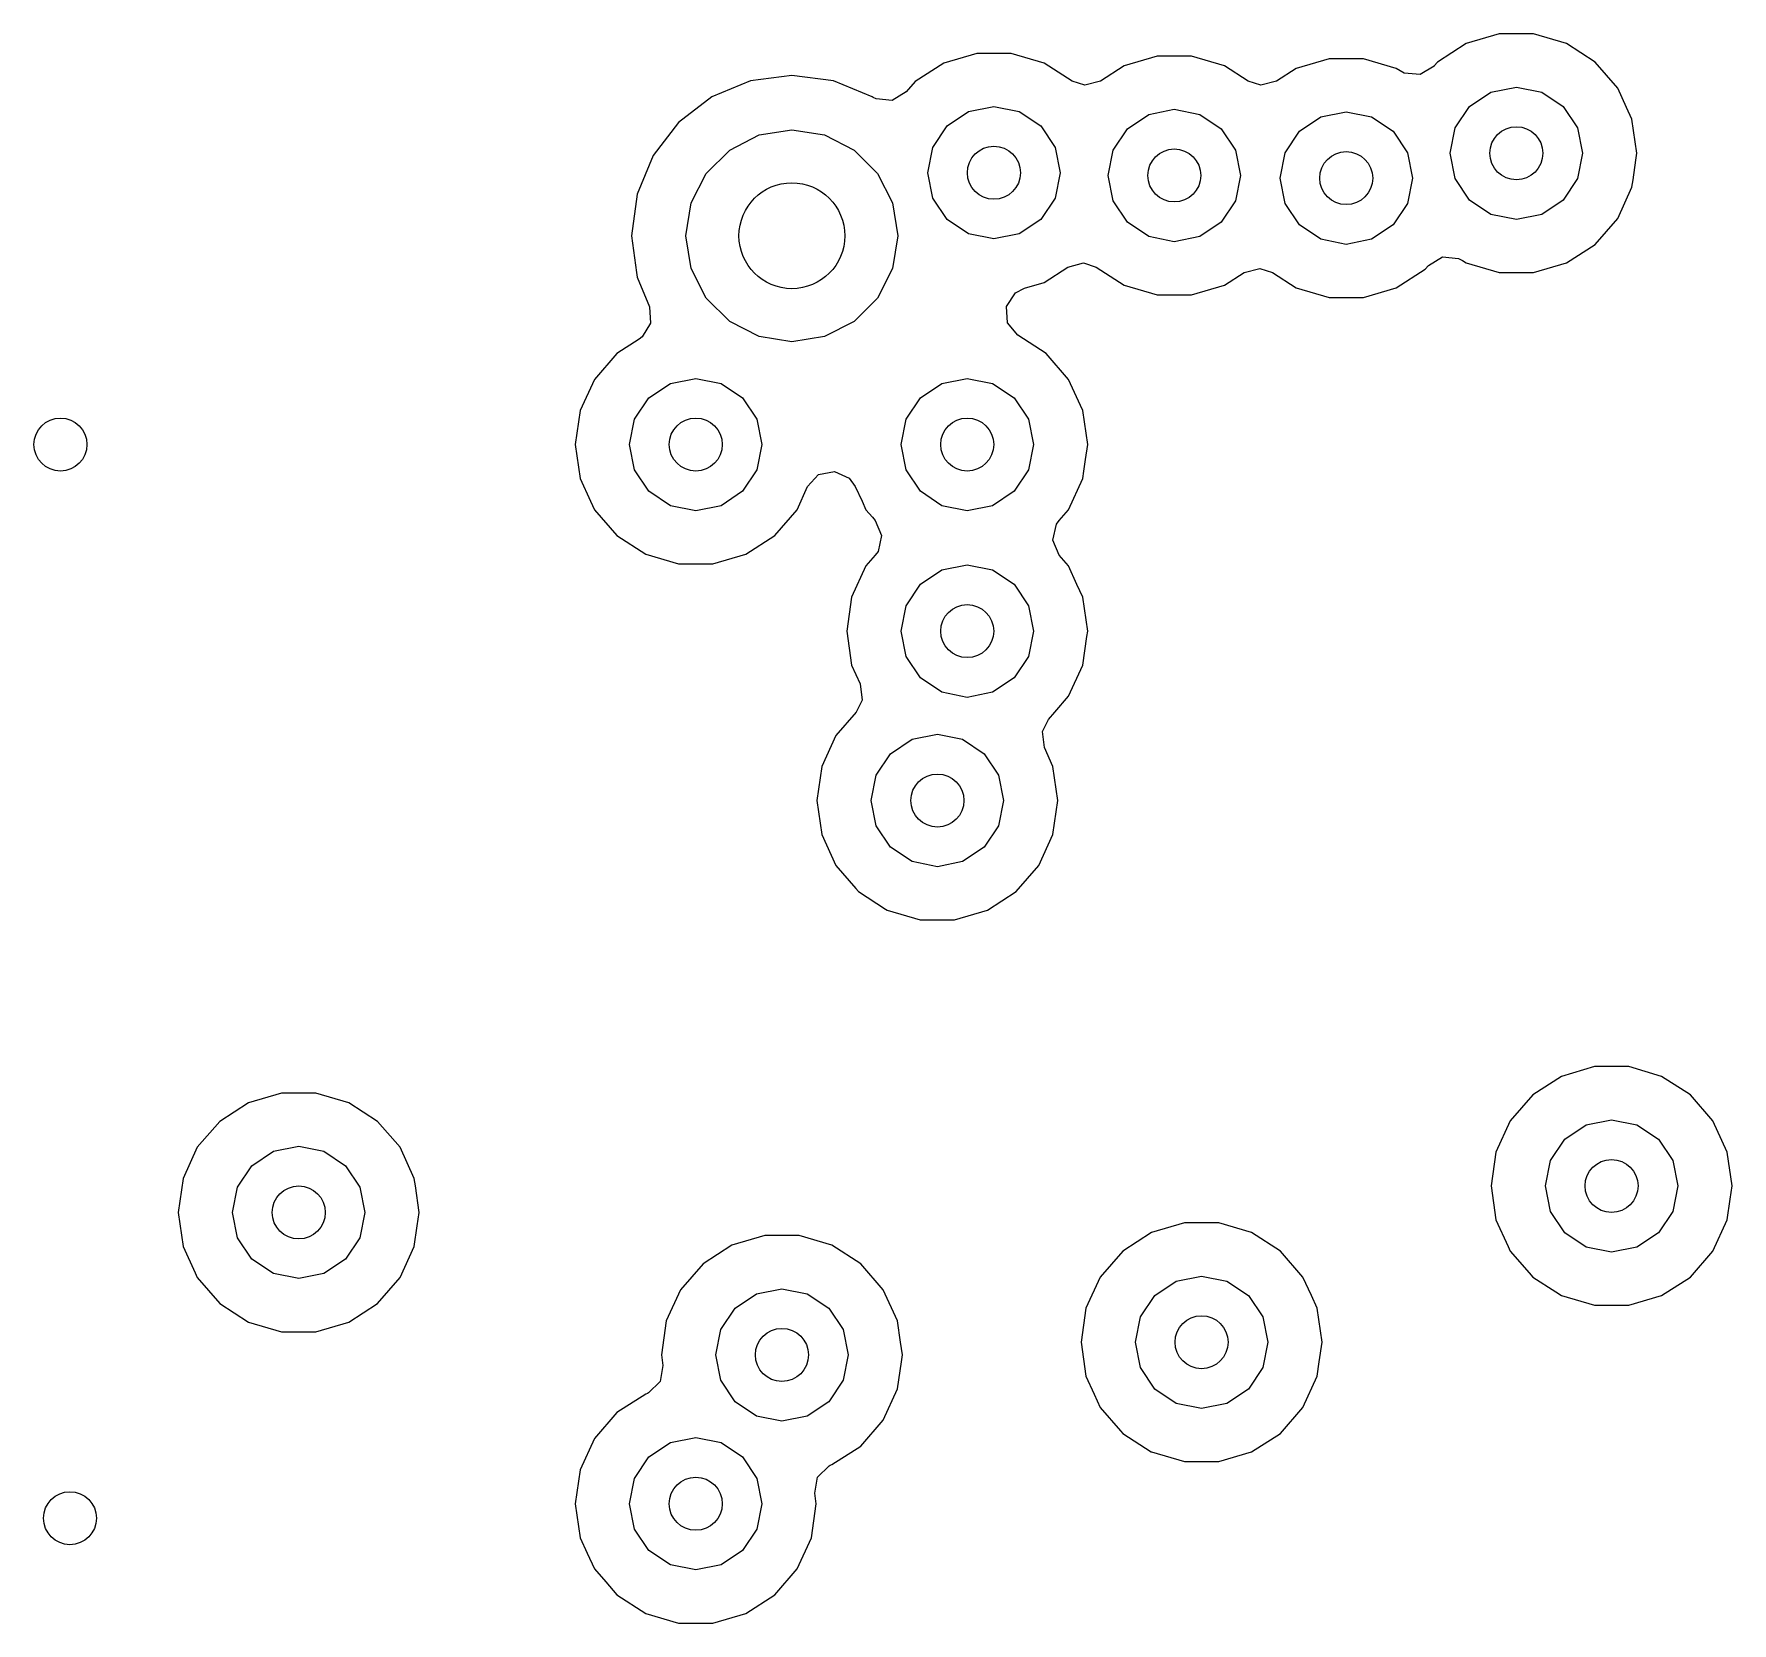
# Model space of a CAD drawing. Extents: x 0.4 to 10.6, y -8.1 to -0.4.
# Drawn here: x 6.5827 to 6.8352, y -2.2618 to -2.0256 of the extents above; entities that cross this region are included whole.
import ezdxf

# ---------------------------------------------------------------- set-up
doc = ezdxf.new("R2010")
doc.units = 0
doc.header["$MEASUREMENT"] = 0
doc.layers.add('BLACK', color=7, linetype='CONTINUOUS')

msp = doc.modelspace()

# ---------------------------------------------------------------- linework, layer by layer
at = {"layer": 'BLACK', "linetype": 'CONTINUOUS'}
for p, q in [((6.79571, -2.02701), (6.79142, -2.02976)), ((6.8006, -2.02557), (6.79571, -2.02701)), ((6.79571, -2.02701), (6.79571, -2.02701)), ((6.8057, -2.02557), (6.8006, -2.02557)), ((6.8006, -2.02557), (6.8006, -2.02557)), ((6.81059, -2.02701), (6.8057, -2.02557)), ((6.8057, -2.02557), (6.8057, -2.02557)), ((6.81488, -2.02976), (6.81059, -2.02701)), ((6.81059, -2.02701), (6.81059, -2.02701)), ((6.81059, -2.02701), (6.81059, -2.02701)), ((6.81059, -2.02701), (6.81059, -2.02701)), ((6.71801, -2.0299), (6.71372, -2.03266)), ((6.7229, -2.02847), (6.71801, -2.0299)), ((6.71801, -2.0299), (6.71801, -2.0299)), ((6.728, -2.02847), (6.7229, -2.02847)), ((6.7229, -2.02847), (6.7229, -2.02847)), ((6.7329, -2.0299), (6.728, -2.02847)), ((6.728, -2.02847), (6.728, -2.02847)), ((6.73708, -2.03259), (6.7329, -2.0299)), ((6.7329, -2.0299), (6.7329, -2.0299)), ((6.7329, -2.0299), (6.7329, -2.0299)), ((6.7329, -2.0299), (6.7329, -2.0299)), ((6.74484, -2.03031), (6.74129, -2.03259)), ((6.74973, -2.02887), (6.74484, -2.03031)), ((6.74484, -2.03031), (6.74484, -2.03031)), ((6.75483, -2.02887), (6.74973, -2.02887)), ((6.74973, -2.02887), (6.74973, -2.02887)), ((6.75972, -2.03031), (6.75483, -2.02887)), ((6.75483, -2.02887), (6.75483, -2.02887)), ((6.76326, -2.03258), (6.75972, -2.03031)), ((6.75972, -2.03031), (6.75972, -2.03031)), ((6.75972, -2.03031), (6.75972, -2.03031)), ((6.75972, -2.03031), (6.75972, -2.03031)), ((6.7753, -2.02927), (6.7704, -2.0307)), ((6.7804, -2.02927), (6.7753, -2.02927)), ((6.7753, -2.02927), (6.7753, -2.02927)), ((6.78529, -2.0307), (6.7804, -2.02927)), ((6.7804, -2.02927), (6.7804, -2.02927)), ((6.79091, -2.03034), (6.78885, -2.03159)), ((6.79094, -2.03031), (6.79091, -2.03034)), ((6.79142, -2.02977), (6.79094, -2.03031)), ((6.79142, -2.02976), (6.79142, -2.02977)), ((6.79142, -2.02977), (6.79142, -2.02977)), ((6.79142, -2.02977), (6.79142, -2.02977)), ((6.81488, -2.02977), (6.81488, -2.02976)), ((6.81822, -2.03362), (6.81488, -2.02977)), ((6.81488, -2.02977), (6.81488, -2.02977)), ((6.68923, -2.03254), (6.68348, -2.03492)), ((6.6954, -2.03172), (6.68923, -2.03254)), ((6.68923, -2.03254), (6.68923, -2.03254)), ((6.70157, -2.03254), (6.6954, -2.03172)), ((6.6954, -2.03172), (6.6954, -2.03172)), ((6.70732, -2.03492), (6.70157, -2.03254)), ((6.70157, -2.03254), (6.70157, -2.03254)), ((6.71372, -2.03266), (6.71239, -2.03419)), ((6.73896, -2.0332), (6.73708, -2.03259)), ((6.74129, -2.03259), (6.73896, -2.0332)), ((6.76515, -2.0332), (6.76326, -2.03258)), ((6.76748, -2.03258), (6.76515, -2.0332)), ((6.7704, -2.0307), (6.76748, -2.03258)), ((6.7704, -2.0307), (6.7704, -2.0307)), ((6.78586, -2.03107), (6.78529, -2.0307)), ((6.78529, -2.0307), (6.78529, -2.0307)), ((6.78529, -2.0307), (6.78529, -2.0307)), ((6.78645, -2.03138), (6.78586, -2.03107)), ((6.78885, -2.03159), (6.78645, -2.03138)), ((6.68348, -2.03492), (6.67854, -2.03871)), ((6.68348, -2.03492), (6.68348, -2.03492)), ((6.70749, -2.03502), (6.70732, -2.03492)), ((6.70793, -2.03523), (6.70749, -2.03502)), ((6.71033, -2.03544), (6.70793, -2.03523)), ((6.71239, -2.03419), (6.71033, -2.03544)), ((6.79619, -2.03635), (6.79938, -2.03421)), ((6.79938, -2.03421), (6.80315, -2.03346)), ((6.80315, -2.03346), (6.80692, -2.03421)), ((6.80692, -2.03421), (6.81011, -2.03635)), ((6.81955, -2.03651), (6.81822, -2.03362)), ((6.71849, -2.03924), (6.72169, -2.03711)), ((6.72169, -2.03711), (6.72545, -2.03636)), ((6.72545, -2.03636), (6.72922, -2.03711)), ((6.72922, -2.03711), (6.73241, -2.03924)), ((6.74532, -2.03965), (6.74851, -2.03752)), ((6.74851, -2.03752), (6.75228, -2.03677)), ((6.75228, -2.03677), (6.75605, -2.03752)), ((6.75605, -2.03752), (6.75924, -2.03965)), ((6.77089, -2.04004), (6.77408, -2.03791)), ((6.77408, -2.03791), (6.77785, -2.03716)), ((6.77785, -2.03716), (6.78161, -2.03791)), ((6.78161, -2.03791), (6.78481, -2.04004)), ((6.79406, -2.03954), (6.79619, -2.03635)), ((6.81011, -2.03635), (6.81224, -2.03954)), ((6.82034, -2.03826), (6.81955, -2.03651)), ((6.67854, -2.03871), (6.67475, -2.04365)), ((6.67854, -2.03871), (6.67854, -2.03871)), ((6.68615, -2.04283), (6.69054, -2.04059)), ((6.69054, -2.04059), (6.6954, -2.03982)), ((6.6954, -2.03982), (6.70027, -2.04059)), ((6.70027, -2.04059), (6.70466, -2.04283)), ((6.71636, -2.04243), (6.71849, -2.03924)), ((6.73241, -2.03924), (6.73455, -2.04243)), ((6.74319, -2.04284), (6.74532, -2.03965)), ((6.75924, -2.03965), (6.76137, -2.04284)), ((6.76875, -2.04324), (6.77089, -2.04004)), ((6.78481, -2.04004), (6.78694, -2.04324)), ((6.79331, -2.04331), (6.79406, -2.03954)), ((6.81224, -2.03954), (6.81299, -2.04331)), ((6.82107, -2.04331), (6.82034, -2.03826)), ((6.68266, -2.04631), (6.68615, -2.04283)), ((6.70466, -2.04283), (6.70814, -2.04631)), ((6.71561, -2.0462), (6.71636, -2.04243)), ((6.73455, -2.04243), (6.73529, -2.0462)), ((6.74244, -2.04661), (6.74319, -2.04284)), ((6.76137, -2.04284), (6.76212, -2.04661)), ((6.67475, -2.04365), (6.67237, -2.0494)), ((6.67475, -2.04365), (6.67475, -2.04365)), ((6.768, -2.047), (6.76875, -2.04324)), ((6.78694, -2.04324), (6.78769, -2.047)), ((6.79406, -2.04707), (6.79331, -2.04331)), ((6.81299, -2.04331), (6.81224, -2.04707)), ((6.8205, -2.04724), (6.82092, -2.04434)), ((6.82092, -2.04434), (6.82107, -2.04331)), ((6.82107, -2.04331), (6.82107, -2.04331)), ((6.68042, -2.0507), (6.68266, -2.04631)), ((6.70814, -2.04631), (6.71038, -2.0507)), ((6.71636, -2.04997), (6.71561, -2.0462)), ((6.73529, -2.0462), (6.73455, -2.04997)), ((6.74319, -2.05038), (6.74244, -2.04661)), ((6.76212, -2.04661), (6.76137, -2.05038)), ((6.76875, -2.05077), (6.768, -2.047)), ((6.78769, -2.047), (6.78694, -2.05077)), ((6.79619, -2.05027), (6.79406, -2.04707)), ((6.81224, -2.04707), (6.81011, -2.05027)), ((6.82034, -2.04836), (6.8205, -2.04724)), ((6.67237, -2.0494), (6.67156, -2.05557)), ((6.67237, -2.0494), (6.67237, -2.0494)), ((6.67965, -2.05557), (6.68042, -2.0507)), ((6.71038, -2.0507), (6.71115, -2.05557)), ((6.71849, -2.05316), (6.71636, -2.04997)), ((6.73455, -2.04997), (6.73241, -2.05316)), ((6.74532, -2.05357), (6.74319, -2.05038)), ((6.76137, -2.05038), (6.75924, -2.05357)), ((6.79938, -2.0524), (6.79619, -2.05027)), ((6.81011, -2.05027), (6.80692, -2.0524)), ((6.81822, -2.05299), (6.82034, -2.04836)), ((6.72169, -2.05529), (6.71849, -2.05316)), ((6.73241, -2.05316), (6.72922, -2.05529)), ((6.77089, -2.05396), (6.76875, -2.05077)), ((6.78694, -2.05077), (6.78481, -2.05396)), ((6.80315, -2.05315), (6.79938, -2.0524)), ((6.80692, -2.0524), (6.80315, -2.05315)), ((6.81488, -2.05685), (6.81822, -2.05299)), ((6.67156, -2.05557), (6.67156, -2.05557)), ((6.67156, -2.05557), (6.67228, -2.06104)), ((6.68042, -2.06044), (6.67965, -2.05557)), ((6.71115, -2.05557), (6.71038, -2.06044)), ((6.72545, -2.05604), (6.72169, -2.05529)), ((6.72922, -2.05529), (6.72545, -2.05604)), ((6.74851, -2.0557), (6.74532, -2.05357)), ((6.75228, -2.05645), (6.74851, -2.0557)), ((6.75605, -2.0557), (6.75228, -2.05645)), ((6.75924, -2.05357), (6.75605, -2.0557)), ((6.77408, -2.0561), (6.77089, -2.05396)), ((6.78481, -2.05396), (6.78161, -2.0561)), ((6.77785, -2.05685), (6.77408, -2.0561)), ((6.78161, -2.0561), (6.77785, -2.05685)), ((6.81059, -2.05961), (6.81488, -2.05685)), ((6.68266, -2.06483), (6.68042, -2.06044)), ((6.71038, -2.06044), (6.70814, -2.06483)), ((6.7329, -2.0625), (6.73644, -2.06022)), ((6.73644, -2.06022), (6.73877, -2.05961)), ((6.73877, -2.05961), (6.74066, -2.06022)), ((6.74066, -2.06022), (6.74484, -2.06291)), ((6.76265, -2.06103), (6.76498, -2.06042)), ((6.76498, -2.06042), (6.76686, -2.06103)), ((6.78529, -2.0633), (6.78958, -2.06054)), ((6.78958, -2.06054), (6.79008, -2.05997)), ((6.79008, -2.05997), (6.79215, -2.05872)), ((6.79215, -2.05872), (6.79455, -2.05893)), ((6.79455, -2.05893), (6.79514, -2.05924)), ((6.79514, -2.05924), (6.79571, -2.05961)), ((6.79571, -2.05961), (6.8006, -2.06104)), ((6.8057, -2.06104), (6.81059, -2.05961)), ((6.67228, -2.06104), (6.67237, -2.06174)), ((6.67237, -2.06174), (6.6742, -2.06616)), ((6.72864, -2.06407), (6.73001, -2.06335)), ((6.73001, -2.06335), (6.7329, -2.0625)), ((6.74484, -2.06291), (6.74484, -2.06291)), ((6.74484, -2.06291), (6.74973, -2.06435)), ((6.75483, -2.06435), (6.75972, -2.06291)), ((6.75972, -2.06291), (6.76265, -2.06103)), ((6.76686, -2.06103), (6.7704, -2.0633)), ((6.7704, -2.0633), (6.7753, -2.06474)), ((6.7804, -2.06474), (6.78529, -2.0633)), ((6.8006, -2.06104), (6.8006, -2.06104)), ((6.8006, -2.06104), (6.8057, -2.06104)), ((6.8057, -2.06104), (6.8057, -2.06104)), ((6.68615, -2.06831), (6.68266, -2.06483)), ((6.70814, -2.06483), (6.70466, -2.06831)), ((6.72734, -2.0661), (6.72864, -2.06407)), ((6.74973, -2.06435), (6.74973, -2.06435)), ((6.74973, -2.06435), (6.75483, -2.06435)), ((6.75483, -2.06435), (6.75483, -2.06435)), ((6.7753, -2.06474), (6.7753, -2.06474)), ((6.7753, -2.06474), (6.7804, -2.06474)), ((6.7804, -2.06474), (6.7804, -2.06474)), ((6.6742, -2.06616), (6.67439, -2.06856)), ((6.69054, -2.07055), (6.68615, -2.06831)), ((6.70466, -2.06831), (6.70027, -2.07055)), ((6.72748, -2.0685), (6.72734, -2.0661)), ((6.6727, -2.07093), (6.66937, -2.07307)), ((6.67313, -2.07061), (6.6727, -2.07093)), ((6.67439, -2.06856), (6.67313, -2.07061)), ((6.6954, -2.07132), (6.69054, -2.07055)), ((6.70027, -2.07055), (6.6954, -2.07132)), ((6.729, -2.07037), (6.72748, -2.0685)), ((6.73321, -2.07307), (6.729, -2.07037)), ((6.66937, -2.07307), (6.66603, -2.07693)), ((6.73655, -2.07693), (6.73321, -2.07307)), ((6.73321, -2.07307), (6.73321, -2.07307)), ((6.73321, -2.07307), (6.73321, -2.07307)), ((6.66603, -2.07693), (6.66391, -2.08157)), ((6.67414, -2.07965), (6.67734, -2.07752)), ((6.67734, -2.07752), (6.6811, -2.07677)), ((6.6811, -2.07677), (6.68487, -2.07752)), ((6.68487, -2.07752), (6.68806, -2.07965)), ((6.71452, -2.07965), (6.71771, -2.07752)), ((6.71771, -2.07752), (6.72148, -2.07677)), ((6.72148, -2.07677), (6.72524, -2.07752)), ((6.72524, -2.07752), (6.72844, -2.07965)), ((6.73833, -2.08082), (6.73655, -2.07693)), ((6.67201, -2.08285), (6.67414, -2.07965)), ((6.68806, -2.07965), (6.6902, -2.08285)), ((6.71238, -2.08285), (6.71452, -2.07965)), ((6.72844, -2.07965), (6.73057, -2.08285)), ((6.73867, -2.08157), (6.73833, -2.08082)), ((6.66391, -2.08157), (6.66318, -2.08661)), ((6.67126, -2.08661), (6.67201, -2.08285)), ((6.6902, -2.08285), (6.69094, -2.08661)), ((6.71163, -2.08661), (6.71238, -2.08285)), ((6.73057, -2.08285), (6.73132, -2.08661)), ((6.7394, -2.08661), (6.73867, -2.08157)), ((6.66318, -2.08661), (6.66318, -2.08661)), ((6.66318, -2.08661), (6.66391, -2.09166)), ((6.67201, -2.09038), (6.67126, -2.08661)), ((6.69094, -2.08661), (6.6902, -2.09038)), ((6.71238, -2.09038), (6.71163, -2.08661)), ((6.73132, -2.08661), (6.73057, -2.09038)), ((6.73907, -2.08885), (6.7394, -2.08661)), ((6.7394, -2.08661), (6.7394, -2.08661)), ((6.67414, -2.09357), (6.67201, -2.09038)), ((6.6902, -2.09038), (6.68806, -2.09357)), ((6.69774, -2.09287), (6.69937, -2.09109)), ((6.69937, -2.09109), (6.70173, -2.09062)), ((6.70173, -2.09062), (6.70392, -2.09162)), ((6.71452, -2.09357), (6.71238, -2.09038)), ((6.73057, -2.09038), (6.72844, -2.09357)), ((6.73867, -2.09166), (6.73883, -2.09055)), ((6.73883, -2.09055), (6.73907, -2.08885)), ((6.66391, -2.09166), (6.66545, -2.09504)), ((6.67734, -2.09571), (6.67414, -2.09357)), ((6.68806, -2.09357), (6.68487, -2.09571)), ((6.69618, -2.0963), (6.69774, -2.09287)), ((6.70392, -2.09162), (6.70483, -2.09287)), ((6.70483, -2.09287), (6.70583, -2.09504)), ((6.71771, -2.09571), (6.71452, -2.09357)), ((6.72844, -2.09357), (6.72524, -2.09571)), ((6.73655, -2.0963), (6.73867, -2.09166)), ((6.66545, -2.09504), (6.66603, -2.0963)), ((6.6811, -2.09646), (6.67734, -2.09571)), ((6.68487, -2.09571), (6.6811, -2.09646)), ((6.70583, -2.09504), (6.7064, -2.0963)), ((6.72148, -2.09646), (6.71771, -2.09571)), ((6.72524, -2.09571), (6.72148, -2.09646)), ((6.66603, -2.0963), (6.66937, -2.10016)), ((6.69284, -2.10016), (6.69618, -2.0963)), ((6.7064, -2.0963), (6.70737, -2.09742)), ((6.70737, -2.09742), (6.70781, -2.09793)), ((6.70781, -2.09793), (6.70875, -2.10015)), ((6.7342, -2.10082), (6.73475, -2.09847)), ((6.73475, -2.09847), (6.73514, -2.09793)), ((6.73514, -2.09793), (6.73655, -2.0963)), ((6.73514, -2.09793), (6.73514, -2.09793)), ((6.66937, -2.10016), (6.66937, -2.10016)), ((6.66937, -2.10016), (6.67366, -2.10291)), ((6.68855, -2.10291), (6.69284, -2.10016)), ((6.70875, -2.10015), (6.70821, -2.1025)), ((6.73514, -2.10304), (6.7342, -2.10082)), ((6.67366, -2.10291), (6.67366, -2.10291)), ((6.67366, -2.10291), (6.67855, -2.10435)), ((6.68365, -2.10435), (6.68855, -2.10291)), ((6.70781, -2.10304), (6.7064, -2.10467)), ((6.70821, -2.1025), (6.70781, -2.10304)), ((6.73655, -2.10467), (6.73514, -2.10304)), ((6.67855, -2.10435), (6.67855, -2.10435)), ((6.67855, -2.10435), (6.68365, -2.10435)), ((6.68365, -2.10435), (6.68365, -2.10435)), ((6.7064, -2.10467), (6.70428, -2.10931)), ((6.71452, -2.10739), (6.71771, -2.10526)), ((6.71771, -2.10526), (6.72148, -2.10451)), ((6.72148, -2.10451), (6.72524, -2.10526)), ((6.72524, -2.10526), (6.72844, -2.10739)), ((6.7378, -2.10741), (6.73655, -2.10467)), ((6.71238, -2.11059), (6.71452, -2.10739)), ((6.72844, -2.10739), (6.73057, -2.11059)), ((6.73867, -2.10931), (6.7378, -2.10741)), ((6.70428, -2.10931), (6.70356, -2.11435)), ((6.71163, -2.11435), (6.71238, -2.11059)), ((6.73057, -2.11059), (6.73132, -2.11435)), ((6.7394, -2.11435), (6.73867, -2.10931)), ((6.70356, -2.11435), (6.70356, -2.11435)), ((6.70356, -2.11435), (6.70428, -2.1194)), ((6.71238, -2.11812), (6.71163, -2.11435)), ((6.73132, -2.11435), (6.73057, -2.11812)), ((6.73867, -2.1194), (6.73928, -2.11516)), ((6.73928, -2.11516), (6.7394, -2.11435)), ((6.7394, -2.11435), (6.7394, -2.11435)), ((6.71452, -2.12131), (6.71238, -2.11812)), ((6.73057, -2.11812), (6.72844, -2.12131)), ((6.70428, -2.1194), (6.70557, -2.12221)), ((6.71771, -2.12345), (6.71452, -2.12131)), ((6.72844, -2.12131), (6.72524, -2.12345)), ((6.73655, -2.12404), (6.73867, -2.1194)), ((6.70557, -2.12221), (6.70584, -2.1246)), ((6.72148, -2.1242), (6.71771, -2.12345)), ((6.72524, -2.12345), (6.72148, -2.1242)), ((6.70497, -2.12638), (6.70196, -2.12985)), ((6.70584, -2.1246), (6.70497, -2.12638)), ((6.73355, -2.12751), (6.73452, -2.12638)), ((6.73452, -2.12638), (6.73655, -2.12404)), ((6.73267, -2.12929), (6.73355, -2.12751)), ((6.70196, -2.12985), (6.69984, -2.13449)), ((6.71008, -2.13258), (6.71327, -2.13044)), ((6.71327, -2.13044), (6.71704, -2.12969)), ((6.71704, -2.12969), (6.7208, -2.13044)), ((6.7208, -2.13044), (6.724, -2.13258)), ((6.73295, -2.13168), (6.73267, -2.12929)), ((6.70794, -2.13577), (6.71008, -2.13258)), ((6.724, -2.13258), (6.72613, -2.13577)), ((6.73423, -2.13449), (6.73295, -2.13168)), ((6.69984, -2.13449), (6.69912, -2.13954)), ((6.70719, -2.13954), (6.70794, -2.13577)), ((6.72613, -2.13577), (6.72688, -2.13954)), ((6.73495, -2.13953), (6.73423, -2.13449)), ((6.73423, -2.13449), (6.73423, -2.13449)), ((6.69912, -2.13954), (6.69912, -2.13954)), ((6.69912, -2.13954), (6.69984, -2.14458)), ((6.70794, -2.1433), (6.70719, -2.13954)), ((6.72688, -2.13954), (6.72613, -2.1433)), ((6.73423, -2.14458), (6.73496, -2.13954)), ((6.73496, -2.13954), (6.73495, -2.13953)), ((6.71008, -2.1465), (6.70794, -2.1433)), ((6.72613, -2.1433), (6.724, -2.1465)), ((6.69984, -2.14458), (6.70196, -2.14922)), ((6.71327, -2.14863), (6.71008, -2.1465)), ((6.724, -2.1465), (6.7208, -2.14863)), ((6.73211, -2.14922), (6.73423, -2.14458)), ((6.70196, -2.14922), (6.70196, -2.14922)), ((6.70196, -2.14922), (6.70491, -2.15262)), ((6.71704, -2.14938), (6.71327, -2.14863)), ((6.7208, -2.14863), (6.71704, -2.14938)), ((6.72877, -2.15308), (6.73211, -2.14922)), ((6.70491, -2.15262), (6.7053, -2.15308)), ((6.7053, -2.15308), (6.70933, -2.15567)), ((6.72448, -2.15584), (6.72877, -2.15308)), ((6.70933, -2.15567), (6.70959, -2.15584)), ((6.70959, -2.15584), (6.71449, -2.15727)), ((6.71959, -2.15727), (6.72448, -2.15584)), ((6.71449, -2.15727), (6.71449, -2.15727)), ((6.71449, -2.15727), (6.71959, -2.15727)), ((6.71959, -2.15727), (6.71959, -2.15727)), ((6.81476, -2.17911), (6.80987, -2.18055)), ((6.81986, -2.17911), (6.81476, -2.17911)), ((6.81476, -2.17911), (6.81476, -2.17911)), ((6.81987, -2.17911), (6.81986, -2.17911)), ((6.82476, -2.18055), (6.81987, -2.17911)), ((6.80987, -2.18055), (6.80558, -2.18331)), ((6.80987, -2.18055), (6.80987, -2.18055)), ((6.82905, -2.18331), (6.82476, -2.18055)), ((6.82476, -2.18055), (6.82476, -2.18055)), ((6.82476, -2.18055), (6.82476, -2.18055)), ((6.82476, -2.18055), (6.82476, -2.18055)), ((6.6146, -2.18449), (6.61031, -2.18725)), ((6.6195, -2.18305), (6.6146, -2.18449)), ((6.6146, -2.18449), (6.6146, -2.18449)), ((6.6246, -2.18305), (6.6195, -2.18305)), ((6.6195, -2.18305), (6.6195, -2.18305)), ((6.62949, -2.18449), (6.6246, -2.18305)), ((6.6246, -2.18305), (6.6246, -2.18305)), ((6.63378, -2.18725), (6.62949, -2.18449)), ((6.62949, -2.18449), (6.62949, -2.18449)), ((6.62949, -2.18449), (6.62949, -2.18449)), ((6.62949, -2.18449), (6.62949, -2.18449)), ((6.80558, -2.18331), (6.80224, -2.18716)), ((6.83239, -2.18716), (6.82905, -2.18331)), ((6.82905, -2.18331), (6.82905, -2.18331)), ((6.82905, -2.18331), (6.82905, -2.18331)), ((6.81355, -2.18776), (6.81731, -2.18701)), ((6.81731, -2.18701), (6.82108, -2.18776)), ((6.61031, -2.18725), (6.60697, -2.1911)), ((6.63712, -2.1911), (6.63378, -2.18725)), ((6.63378, -2.18725), (6.63378, -2.18725)), ((6.63378, -2.18725), (6.63378, -2.18725)), ((6.80224, -2.18716), (6.80012, -2.1918)), ((6.81036, -2.18989), (6.81355, -2.18776)), ((6.82108, -2.18776), (6.82427, -2.18989)), ((6.83372, -2.19009), (6.83239, -2.18716)), ((6.60697, -2.1911), (6.60485, -2.19574)), ((6.61509, -2.19383), (6.61828, -2.19169)), ((6.61828, -2.19169), (6.62205, -2.19094)), ((6.62205, -2.19094), (6.62581, -2.19169)), ((6.62581, -2.19169), (6.62901, -2.19383)), ((6.63924, -2.19574), (6.63712, -2.1911)), ((6.63712, -2.1911), (6.63712, -2.1911)), ((6.80012, -2.1918), (6.7994, -2.19685)), ((6.80822, -2.19308), (6.81036, -2.18989)), ((6.82427, -2.18989), (6.82641, -2.19308)), ((6.83451, -2.1918), (6.83372, -2.19009)), ((6.83523, -2.19685), (6.83451, -2.1918)), ((6.61295, -2.19702), (6.61509, -2.19383)), ((6.62901, -2.19383), (6.63114, -2.19702)), ((6.80747, -2.19685), (6.80822, -2.19308)), ((6.82641, -2.19308), (6.82716, -2.19685)), ((6.60485, -2.19574), (6.60413, -2.20079)), ((6.6122, -2.20079), (6.61295, -2.19702)), ((6.63114, -2.19702), (6.63189, -2.20079)), ((6.6394, -2.19685), (6.63924, -2.19574)), ((6.63997, -2.20079), (6.6394, -2.19685)), ((6.7994, -2.19685), (6.7994, -2.19685)), ((6.7994, -2.19685), (6.80012, -2.2019)), ((6.80822, -2.20062), (6.80747, -2.19685)), ((6.82716, -2.19685), (6.82641, -2.20062)), ((6.83495, -2.1988), (6.83523, -2.19685)), ((6.83523, -2.19685), (6.83523, -2.19685)), ((6.83451, -2.2019), (6.83495, -2.1988)), ((6.60413, -2.20079), (6.60413, -2.20079)), ((6.60413, -2.20079), (6.60485, -2.20584)), ((6.61295, -2.20455), (6.6122, -2.20079)), ((6.63189, -2.20079), (6.63114, -2.20455)), ((6.63968, -2.20278), (6.63997, -2.20079)), ((6.63997, -2.20079), (6.63997, -2.20079)), ((6.80012, -2.2019), (6.80192, -2.20584)), ((6.81036, -2.20381), (6.80822, -2.20062)), ((6.82641, -2.20062), (6.82427, -2.20381)), ((6.83239, -2.20654), (6.83451, -2.2019)), ((6.61509, -2.20775), (6.61295, -2.20455)), ((6.63114, -2.20455), (6.62901, -2.20775)), ((6.63924, -2.20584), (6.63968, -2.20278)), ((6.69137, -2.20423), (6.68647, -2.20567)), ((6.69647, -2.20423), (6.69137, -2.20423)), ((6.69137, -2.20423), (6.69137, -2.20423)), ((6.70136, -2.20567), (6.69647, -2.20423)), ((6.69647, -2.20423), (6.69647, -2.20423)), ((6.74889, -2.20378), (6.7446, -2.20654)), ((6.75378, -2.20235), (6.74889, -2.20378)), ((6.74889, -2.20378), (6.74889, -2.20378)), ((6.75888, -2.20235), (6.75378, -2.20235)), ((6.75378, -2.20235), (6.75378, -2.20235)), ((6.76377, -2.20378), (6.75888, -2.20235)), ((6.75888, -2.20235), (6.75888, -2.20235)), ((6.76806, -2.20654), (6.76377, -2.20378)), ((6.76377, -2.20378), (6.76377, -2.20378)), ((6.76377, -2.20378), (6.76377, -2.20378)), ((6.76377, -2.20378), (6.76377, -2.20378)), ((6.81355, -2.20594), (6.81036, -2.20381)), ((6.82427, -2.20381), (6.82108, -2.20594)), ((6.60485, -2.20584), (6.60665, -2.20977)), ((6.63712, -2.21047), (6.63924, -2.20584)), ((6.68647, -2.20567), (6.68218, -2.20842)), ((6.68647, -2.20567), (6.68647, -2.20567)), ((6.70565, -2.20842), (6.70136, -2.20567)), ((6.70136, -2.20567), (6.70136, -2.20567)), ((6.70136, -2.20567), (6.70136, -2.20567)), ((6.70136, -2.20567), (6.70136, -2.20567)), ((6.7446, -2.20654), (6.74126, -2.2104)), ((6.7714, -2.2104), (6.76806, -2.20654)), ((6.76806, -2.20654), (6.76806, -2.20654)), ((6.76806, -2.20654), (6.76806, -2.20654)), ((6.80192, -2.20584), (6.80224, -2.20654)), ((6.80224, -2.20654), (6.80504, -2.20977)), ((6.81731, -2.20669), (6.81355, -2.20594)), ((6.82108, -2.20594), (6.81731, -2.20669)), ((6.82905, -2.21039), (6.83239, -2.20654)), ((6.60665, -2.20977), (6.60697, -2.21047)), ((6.61828, -2.20988), (6.61509, -2.20775)), ((6.62901, -2.20775), (6.62581, -2.20988)), ((6.68218, -2.20842), (6.67884, -2.21228)), ((6.70899, -2.21228), (6.70565, -2.20842)), ((6.70565, -2.20842), (6.70565, -2.20842)), ((6.70565, -2.20842), (6.70565, -2.20842)), ((6.80504, -2.20977), (6.80558, -2.21039)), ((6.60697, -2.21047), (6.61031, -2.21433)), ((6.62205, -2.21063), (6.61828, -2.20988)), ((6.62581, -2.20988), (6.62205, -2.21063)), ((6.63378, -2.21433), (6.63712, -2.21047)), ((6.67884, -2.21228), (6.67672, -2.21692)), ((6.69015, -2.21287), (6.69392, -2.21212)), ((6.69392, -2.21212), (6.69768, -2.21287)), ((6.71111, -2.21692), (6.70899, -2.21228)), ((6.74126, -2.2104), (6.73914, -2.21503)), ((6.74937, -2.21312), (6.75256, -2.21099)), ((6.75256, -2.21099), (6.75633, -2.21024)), ((6.75633, -2.21024), (6.7601, -2.21099)), ((6.7601, -2.21099), (6.76329, -2.21312)), ((6.77266, -2.21315), (6.7714, -2.2104)), ((6.80558, -2.21039), (6.80901, -2.2126)), ((6.82476, -2.21315), (6.82905, -2.21039)), ((6.61031, -2.21433), (6.61031, -2.21433)), ((6.61031, -2.21433), (6.6146, -2.21709)), ((6.62949, -2.21709), (6.63378, -2.21433)), ((6.68696, -2.21501), (6.69015, -2.21287)), ((6.69768, -2.21287), (6.70088, -2.21501)), ((6.74724, -2.21632), (6.74937, -2.21312)), ((6.76329, -2.21312), (6.76542, -2.21632)), ((6.77352, -2.21503), (6.77266, -2.21315)), ((6.80901, -2.2126), (6.80987, -2.21315)), ((6.80987, -2.21315), (6.81476, -2.21459)), ((6.81476, -2.21459), (6.81476, -2.21459)), ((6.81476, -2.21459), (6.81986, -2.21459)), ((6.81986, -2.21459), (6.82476, -2.21315)), ((6.81986, -2.21459), (6.81986, -2.21459)), ((6.6146, -2.21709), (6.6146, -2.21709)), ((6.6146, -2.21709), (6.6195, -2.21852)), ((6.6246, -2.21852), (6.62949, -2.21709)), ((6.67672, -2.21692), (6.676, -2.22197)), ((6.68482, -2.2182), (6.68696, -2.21501)), ((6.70088, -2.21501), (6.70301, -2.2182)), ((6.71111, -2.21692), (6.71111, -2.21692)), ((6.71157, -2.22008), (6.71111, -2.21692)), ((6.73914, -2.21503), (6.73841, -2.22008)), ((6.74649, -2.22008), (6.74724, -2.21632)), ((6.76542, -2.21632), (6.76617, -2.22008)), ((6.77425, -2.22008), (6.77352, -2.21503)), ((6.6195, -2.21852), (6.6195, -2.21852)), ((6.6195, -2.21852), (6.6246, -2.21852)), ((6.6246, -2.21852), (6.6246, -2.21852)), ((6.68407, -2.22197), (6.68482, -2.2182)), ((6.70301, -2.2182), (6.70376, -2.22197)), ((6.676, -2.22197), (6.676, -2.22197)), ((6.676, -2.22197), (6.67623, -2.22356)), ((6.68482, -2.22573), (6.68407, -2.22197)), ((6.70376, -2.22197), (6.70301, -2.22573)), ((6.71184, -2.22197), (6.71157, -2.22008)), ((6.71169, -2.223), (6.71184, -2.22197)), ((6.71184, -2.22197), (6.71184, -2.22197)), ((6.73841, -2.22008), (6.73841, -2.22008)), ((6.73841, -2.22008), (6.73914, -2.22513)), ((6.74724, -2.22385), (6.74649, -2.22008)), ((6.76617, -2.22008), (6.76542, -2.22385)), ((6.77383, -2.223), (6.77425, -2.22008)), ((6.77425, -2.22008), (6.77425, -2.22008)), ((6.67623, -2.22356), (6.67582, -2.22593)), ((6.71111, -2.22701), (6.71169, -2.223)), ((6.74937, -2.22704), (6.74724, -2.22385)), ((6.76542, -2.22385), (6.76329, -2.22704)), ((6.77352, -2.22513), (6.77383, -2.223)), ((6.67582, -2.22593), (6.67409, -2.22761)), ((6.68696, -2.22893), (6.68482, -2.22573)), ((6.70301, -2.22573), (6.70088, -2.22893)), ((6.70899, -2.23165), (6.71111, -2.22701)), ((6.73914, -2.22513), (6.74035, -2.2278)), ((6.75256, -2.22918), (6.74937, -2.22704)), ((6.76329, -2.22704), (6.7601, -2.22918)), ((6.7714, -2.22977), (6.77352, -2.22513)), ((6.67366, -2.2278), (6.66937, -2.23055)), ((6.67391, -2.22768), (6.67366, -2.2278)), ((6.67409, -2.22761), (6.67391, -2.22768)), ((6.67391, -2.22768), (6.67391, -2.22768)), ((6.69015, -2.23106), (6.68696, -2.22893)), ((6.70088, -2.22893), (6.69768, -2.23106)), ((6.74035, -2.2278), (6.74126, -2.22977)), ((6.74126, -2.22977), (6.74428, -2.23326)), ((6.75633, -2.22993), (6.75256, -2.22918)), ((6.7601, -2.22918), (6.75633, -2.22993)), ((6.76806, -2.23363), (6.7714, -2.22977)), ((6.66937, -2.23055), (6.66603, -2.23441)), ((6.69392, -2.23181), (6.69015, -2.23106)), ((6.69768, -2.23106), (6.69392, -2.23181)), ((6.70565, -2.23551), (6.70899, -2.23165)), ((6.66603, -2.23441), (6.66391, -2.23905)), ((6.67414, -2.23713), (6.67734, -2.235)), ((6.67734, -2.235), (6.6811, -2.23425)), ((6.6811, -2.23425), (6.68487, -2.235)), ((6.68487, -2.235), (6.68806, -2.23713)), ((6.74428, -2.23326), (6.7446, -2.23363)), ((6.7446, -2.23363), (6.74885, -2.23636)), ((6.76377, -2.23638), (6.76806, -2.23363)), ((6.67201, -2.24033), (6.67414, -2.23713)), ((6.68806, -2.23713), (6.6902, -2.24033)), ((6.70136, -2.23827), (6.70565, -2.23551)), ((6.74885, -2.23636), (6.74889, -2.23638)), ((6.74889, -2.23638), (6.75378, -2.23782)), ((6.75888, -2.23782), (6.76377, -2.23638)), ((6.66391, -2.23905), (6.66318, -2.24409)), ((6.69879, -2.2425), (6.6992, -2.24013)), ((6.6992, -2.24013), (6.70093, -2.23845)), ((6.70093, -2.23845), (6.70111, -2.23838)), ((6.70111, -2.23838), (6.70136, -2.23827)), ((6.70111, -2.23838), (6.70111, -2.23838)), ((6.70136, -2.23827), (6.70136, -2.23827)), ((6.75378, -2.23782), (6.75378, -2.23782)), ((6.75378, -2.23782), (6.75888, -2.23782)), ((6.75888, -2.23782), (6.75888, -2.23782)), ((6.67126, -2.24409), (6.67201, -2.24033)), ((6.6902, -2.24033), (6.69094, -2.24409)), ((6.69902, -2.24409), (6.69879, -2.2425)), ((6.66318, -2.24409), (6.66318, -2.24409)), ((6.66318, -2.24409), (6.66391, -2.24914)), ((6.67201, -2.24786), (6.67126, -2.24409)), ((6.69094, -2.24409), (6.6902, -2.24786)), ((6.6983, -2.24914), (6.69902, -2.24409)), ((6.66391, -2.24914), (6.66495, -2.25142)), ((6.67414, -2.25105), (6.67201, -2.24786)), ((6.6902, -2.24786), (6.68806, -2.25105)), ((6.69618, -2.25378), (6.6983, -2.24914)), ((6.66495, -2.25142), (6.66603, -2.25378)), ((6.67734, -2.25319), (6.67414, -2.25105)), ((6.68806, -2.25105), (6.68487, -2.25319)), ((6.66603, -2.25378), (6.66772, -2.25573)), ((6.6811, -2.25394), (6.67734, -2.25319)), ((6.68487, -2.25319), (6.6811, -2.25394)), ((6.69284, -2.25764), (6.69618, -2.25378)), ((6.66772, -2.25573), (6.66937, -2.25764)), ((6.66937, -2.25764), (6.67366, -2.26039)), ((6.68855, -2.26039), (6.69284, -2.25764)), ((6.67366, -2.26039), (6.67366, -2.26039)), ((6.67366, -2.26039), (6.67855, -2.26183)), ((6.67855, -2.26183), (6.67855, -2.26183)), ((6.67855, -2.26183), (6.68365, -2.26183)), ((6.68365, -2.26183), (6.68855, -2.26039)), ((6.68365, -2.26183), (6.68365, -2.26183))]:
    msp.add_line(p, q, dxfattribs=at)
at = {"layer": 'BLACK'}
for centre, radius in [((6.80315, -2.04331), 0.00394), ((6.72545, -2.0462), 0.00394), ((6.75228, -2.04661), 0.00394), ((6.77785, -2.047), 0.00394), ((6.6954, -2.05557), 0.00787), ((6.58661, -2.08661), 0.00394), ((6.6811, -2.08661), 0.00394), ((6.72148, -2.08661), 0.00394), ((6.72148, -2.11435), 0.00394), ((6.71704, -2.13954), 0.00394), ((6.81731, -2.19685), 0.00394), ((6.62205, -2.20079), 0.00394), ((6.75633, -2.22008), 0.00394), ((6.69392, -2.22197), 0.00394), ((6.6811, -2.24409), 0.00394), ((6.58803, -2.24624), 0.00394)]:
    msp.add_circle(centre, radius, dxfattribs=at)

doc.saveas('drawing.dxf')
